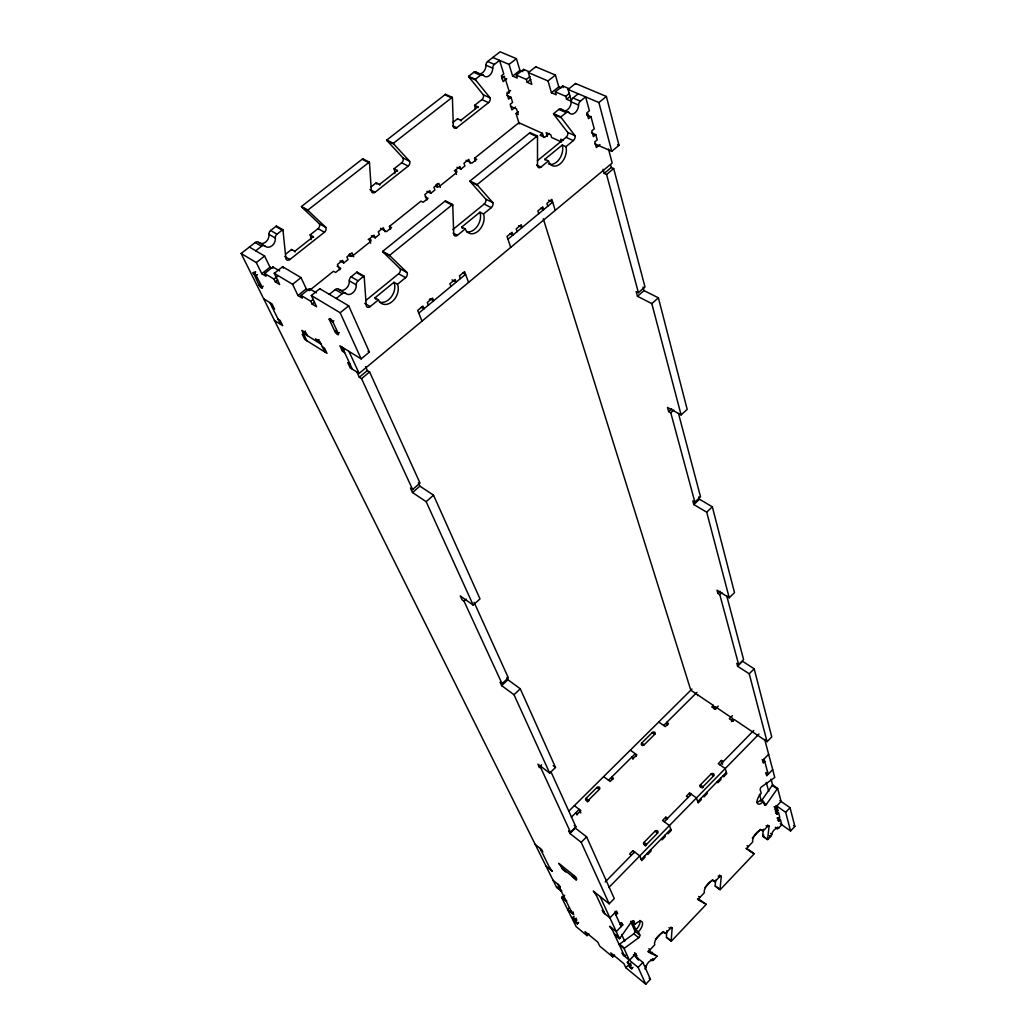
<?xml version="1.0" encoding="UTF-8"?>
<svg xmlns="http://www.w3.org/2000/svg" width="1036" height="1036" viewBox="0 0 1036 1036"><rect width="100%" height="100%" fill="white"/><g stroke="black" fill="none" stroke-linecap="round" stroke-linejoin="round"><path stroke-width="1.5" d="M666.821 930.665L666.381 937.062L671.198 940.895L672.118 928.075L670.901 927.116M715.682 880.121L715.151 885.78L720.007 889.458L721.263 876.443L719.424 875.07M763.415 829.266L762.651 835.832L767.559 839.354L769.113 826.171L767.572 825.07M619.955 938.176L615.021 934.161A2.383 1.088 -52.1 0 1 614.581 934.679L619.515 938.707A2.383 1.075 -52.1 0 0 619.955 938.176L631.584 921.626A2.383 1.075 -52.4 0 1 633.682 921.043L635.107 924.306A8.262 3.704 -52.5 0 1 642.346 922.26A8.262 3.704 -52.5 0 1 638.409 931.83L639.808 935.016A2.344 1.049 -52.4 0 1 638.694 937.735L624.527 948.134A2.357 1.049 -52.1 0 0 624.06 948.562L629.461 960.294L635.767 953.69L634.55 952.693M774.876 806.578L777.363 808.326L775.912 809.854L775.291 807.575L781.118 801.475L777.66 788.409L772.636 784.925A2.24 0.984 -55.5 0 0 772.221 785.405L761.253 801.048A2.24 0.984 -55.2 0 1 760.968 801.32M759.453 794.301L760.968 799.701L763.493 801.475L764.464 804.959A2.253 0.984 -55.2 0 0 766.264 804.571L777.259 788.901A2.24 0.984 -55.5 0 1 777.66 788.409M253.25 272.442L259.039 285.107A2.797 0.79 51.2 0 0 261.603 288.086A2.797 0.79 51.2 0 0 262.173 287.024L263.183 286.221M614.568 954.959L612.729 956.888L610.813 952.861L623.944 963.713L625.822 967.715L645.765 984.2L650.427 979.279L642.877 962.431L633.385 954.674M780.289 823.698L790.572 830.976L794.871 826.417L790.041 807.692L779.875 800.595M644.91 969.01L645.117 968.802A2.292 0.997 -52.2 0 0 646.27 966.601A4.571 1.981 -52.3 0 1 648.588 962.198A4.571 1.981 -52.3 0 1 652.084 960.476A2.279 0.984 -52.4 0 0 653.833 959.621L657.07 956.202L648.627 950.517M777.932 817.844L780.393 819.58L781.792 824.76L778.774 827.945A2.189 0.932 -55.1 0 1 777.207 828.645A4.377 1.865 -55 0 0 774.086 830.03A4.377 1.865 -55 0 0 771.781 834.356A2.201 0.932 -54.9 0 1 770.629 836.518L767.585 839.73L762.69 836.207L763.83 835.016M638.28 959.88L636.337 956.642M775.537 813.092L777.078 814.192L778.528 812.664L776.055 810.929M631.83 968.712L629.642 964.011L627.35 962.043L630.419 967.844L631.792 968.789L632.957 967.378M656.876 955.982L648.976 952.382A2.305 1.01 -52.4 0 1 650.09 949.727L654.739 944.845A8.029 3.509 -52.7 0 1 658.611 935.534A8.029 3.509 -52.7 0 1 665.552 933.488L670.162 928.644A2.279 0.997 -52.9 0 1 672.118 928.075M706.06 904.156L698.73 900.116A2.266 0.984 -53.5 0 1 699.857 897.461L704.376 892.708A7.899 3.432 -53.7 0 1 708.313 883.41A7.899 3.432 -53.7 0 1 714.905 881.662L719.398 876.935A2.24 0.971 -53.9 0 1 721.263 876.443M746.542 848.445L753.975 853.664L747.176 849.222A2.227 0.958 -54.6 0 1 748.316 846.58L752.719 841.944A7.77 3.354 -54.8 0 1 756.707 832.659A7.77 3.354 -54.8 0 1 762.975 831.183L767.352 826.586A2.214 0.945 -55 0 1 769.113 826.171M780.393 819.58L778.955 821.095L778.347 818.867L779.797 817.352L778.528 812.664M645.765 984.2L638.137 967.417L642.877 962.431M651.048 953.599L652.266 952.317M790.572 830.976L785.664 812.289L790.041 807.692M628.554 961.045L627.376 962.276L629.784 964.27L630.963 963.027M635.625 956.875L636.7 955.749L635.767 953.69M625.822 967.715L627.674 965.772M631.74 968.479L629.331 966.497L630.898 964.866M636.661 958.559L637.554 957.627M777.078 814.192L776.469 811.926L777.919 810.411L777.363 808.326M629.396 966.627L630.846 965.086M655.555 939.497L663.118 931.558L665.552 933.488M705.089 887.528L712.457 879.81L714.905 881.662M752.304 838.007L760.502 829.409L762.975 831.183M625.796 955.075L624.604 956.306L611.305 927.634M620.163 924.41L621.794 922.726L622.778 924.915L616.265 931.662L609.66 926.288L612.315 929.81M772.688 769.606L766.679 775.834L766.031 773.426L767.534 771.859M564.672 895.311L562.108 897.085A2.292 1.114 -51.7 0 0 561.629 897.5L576.145 926.663L587.011 935.637L588.849 933.747M768.647 754.299L762.548 760.579L763.221 763.053L764.736 761.473L762.159 759.712M615.902 915.008L617.547 913.299L616.537 911.058L609.919 917.883L603.25 912.483L602.201 910.23L603.871 911.576M609.181 903.806L614.27 898.575L586.622 836.868L575.343 828.088L569.929 833.488L581.196 842.32L609.181 903.806L593.278 891.051L596.05 894.728M767.08 741.685L771.755 736.894L754.182 668.816L742.527 661.279L737.58 666.213L749.222 673.788L767.08 741.685L734.278 719.541L732.737 721.108L729.305 718.79L732.4 715.669M576.353 918.129L575.187 919.32L577.402 923.931L575.239 922.079L572.869 917.365L575.187 919.32L572.895 917.43L574.061 916.251M576.884 919.838L575.032 921.729L577.311 923.607L578.476 922.428M575.135 921.923L576.547 920.382M608.896 887.463L758.987 734.032M577.376 923.736L578.528 922.558M641.232 859.479L670.771 829.24M697.707 801.657L726.378 772.325M644.534 856.099L645.014 857.277L641.711 860.67L639.769 855.891L632.931 850.647L629.616 854.027L631.325 855.335M667.521 818.427L665.811 817.145L662.548 820.473L669.424 825.588L671.224 830.445L667.961 833.786L667.508 832.568M700.919 798.38L701.333 799.611L698.122 802.9L696.464 797.953L689.549 792.954L686.324 796.231L688.046 797.487M723.167 761.667L721.432 760.463L718.272 763.687L725.226 768.544L726.754 773.581L723.594 776.819L723.206 775.563M573.348 912.056L572.183 913.247L557.744 884.071M605.179 881.999L634.641 851.955M654.985 831.209L644.016 842.397A1.813 1.554 -22.2 0 0 644.068 844.638A1.813 1.554 -22.2 0 0 646.581 844.34L657.562 833.138A1.813 1.554 -21.2 0 0 657.497 830.911A1.813 1.554 -21.2 0 0 654.985 831.209L657.562 833.138M664.257 821.742L691.271 794.198M711.007 774.073L700.362 784.925A1.787 1.515 -17.5 0 0 700.465 787.075A1.787 1.515 -17.5 0 0 702.965 786.777L713.61 775.912A1.787 1.502 -16.7 0 0 713.506 773.775A1.787 1.502 -16.7 0 0 711.007 774.073L713.61 775.912M720.007 764.892L753.742 730.497M646.14 845.298L645.454 845.998L644.016 842.397L646.581 844.34M702.266 787.982L702.926 787.308M568.764 908.287L567.586 909.466L573.711 914.503L571.147 911.149M731.455 721.613L733.514 719.528M543.265 218.725L690.805 690.196L713.312 705.387L711.771 706.94L715.138 709.22L718.233 706.112M581.196 842.32L586.622 836.868M749.222 673.788L754.182 668.816M569.929 833.488L568.712 830.872L570.499 832.258L575.925 826.845L550.867 771.6M737.58 666.213L736.803 663.338L738.642 664.529L743.602 659.582L726.702 595.713M568.79 811.175L691.983 689.031M596.904 787.541L586.065 798.303A1.774 1.476 -24.2 0 0 586.065 800.439A1.774 1.476 -24.2 0 0 588.5 800.155L599.339 789.367A1.761 1.463 -23.4 0 0 599.339 787.243A1.761 1.463 -23.4 0 0 596.904 787.541L599.339 789.367M652.291 732.569L641.763 743.006A1.748 1.437 -20.1 0 0 641.802 745.065A1.748 1.437 -20.1 0 0 644.224 744.767L654.752 734.304A1.735 1.425 -19.4 0 0 654.7 732.258A1.735 1.425 -19.4 0 0 652.291 732.569L654.752 734.304M571.367 817.171L579.228 809.362L580.833 812.975M608.508 780.263L635.223 753.716L636.169 756.202M663.662 725.459L696.943 692.372M588.331 801.268L589.005 800.595M570.499 832.258L541.129 768.505L539.277 767.093L537.917 764.154L549.702 773.141L555.516 767.456L520.279 688.798L507.912 679.745L506.889 677.505M738.642 664.529L719.787 594.599L717.87 593.408L717.003 590.196L729.227 597.798L734.511 592.631L712.341 506.811L699.468 499.261L698.821 496.827M539.277 767.093L541.595 764.84M717.87 593.408L719.968 591.362M719.787 594.599L721.898 592.553M549.702 773.141L514.011 694.729L520.279 688.798M729.227 597.798L706.694 512.16L712.341 506.811M514.011 694.729L501.67 685.625L500.116 682.271L502.059 683.708L508.326 677.803L474.099 602.33M706.694 512.16L693.835 504.584L692.838 500.932L694.871 502.123L700.53 496.801L678.476 413.429M501.67 685.625L507.912 679.745M693.835 504.584L699.468 499.261M502.059 683.708L464.063 601.217L462.03 599.779L460.269 595.946L473.219 605.102L480.005 598.899L433.527 495.195L419.891 486.13L418.363 482.776M694.871 502.123L670.784 412.768L668.66 411.59L667.534 407.446L681.105 414.931L687.179 409.375L658.378 297.824L644.004 290.585L643.058 286.998M668.66 411.59L671.678 408.831M464.063 601.217L466.317 599.171M670.784 412.768L673.814 410.01M473.219 605.102L426.146 501.67L433.527 495.195M681.105 414.931L651.812 303.587L658.378 297.824M426.146 501.67L412.535 492.553L410.476 488.085L412.613 489.523L420.007 483.074L369.593 371.937L367.34 370.538L365.566 366.627M651.812 303.587L637.464 296.309L636.169 291.53L638.422 292.67L645.001 286.933L613.688 168.57L611.292 167.482L610.554 164.724M412.535 492.553L419.891 486.13M637.464 296.309L644.004 290.585M356.902 372.041L359.298 377.246L361.551 378.658L369.593 371.937M603.069 169.256L604.195 173.4L606.578 174.488L613.688 168.57M349.948 363.986L347.707 362.587L350.142 367.819L359.116 373.426L612.185 163.028L608.469 148.977M359.298 377.246L367.34 370.538M604.195 173.4L611.292 167.482M344.638 352.525L342.385 351.126L339.899 345.791L361.163 358.896L369.399 352.059L348.692 305.84L319.787 288.72L311.331 295.506L316.589 306.76L312.082 304.04L310.774 301.243L301.062 295.402L309.427 288.707L316.381 292.838M594.729 143.771L611.745 151.347L618.997 145.338L606.384 96.465L575.511 83.489L568.078 89.459L571.38 101.321L566.55 99.249L565.734 96.296L555.335 91.841L562.703 85.949L568.647 88.474M418.764 313.118L465.578 274.333L462.924 272.895M507.951 239.212L552.693 202.137L548.627 200.181M342.385 351.126L344.716 349.21M599.961 144.574L596.335 147.565L594.793 141.854L597.215 139.86L595.804 134.602L591.439 132.686M595.804 134.602L593.369 136.597L591.802 130.834L594.25 128.827L590.973 116.679L587.295 115.1M335.871 330.536L334.835 331.378A2.888 0.868 50.6 0 0 337.49 334.473A2.888 0.868 50.6 0 0 338.241 333.462L339.29 332.608M329.318 294.366L335.263 289.575A3.82 2.836 -62 0 1 338.772 289.342A7.653 5.672 -62.5 0 0 345.726 288.876A7.653 5.672 -62.5 0 0 349.313 280.834A3.82 2.81 -62.7 0 1 351.113 276.806L356.993 272.067L363.973 276.068A3.833 2.81 -62.9 0 1 364.206 276.975L366.265 306.021A3.781 2.745 -61.9 0 0 370.228 306.552L378.438 299.844A13.157 9.479 -62.6 0 0 392.035 301.748A13.157 9.479 -62.6 0 0 397.474 284.291L405.581 277.661A3.755 2.694 -63.5 0 0 407.148 272.662L390.145 256.009A3.82 2.758 -64.3 0 1 389.691 255.27L382.66 251.385L445.402 200.829L452.564 204.468A3.794 2.668 -66.4 0 1 452.758 205.387L453.755 234.628A3.73 2.603 -65.5 0 0 457.42 235.314L465.281 228.878A13.002 8.987 -65.9 0 0 477.894 231.326A13.002 8.987 -65.9 0 0 483.514 213.999L491.271 207.653A3.717 2.551 -66.6 0 0 492.877 202.693L477.57 185.327A3.781 2.616 -67.4 0 1 477.169 184.576L469.968 181.028L530.031 132.634L537.334 135.949A3.755 2.525 -68.9 0 1 537.49 136.881L537.516 166.265A3.691 2.46 -68 0 0 540.921 167.094L548.445 160.93A12.885 8.495 -68.3 0 0 560.139 163.856A12.885 8.495 -68.3 0 0 565.915 146.672L573.348 140.598A3.678 2.409 -68.8 0 0 575.006 135.664L561.24 117.677A3.743 2.473 -69.6 0 1 560.89 116.913L553.548 113.675L558.857 109.402A3.73 2.46 -69.7 0 1 561.784 109.492A7.459 4.921 -69.9 0 0 567.611 109.648A7.459 4.921 -69.9 0 0 571.212 101.891A3.717 2.435 -70 0 1 572.999 98.006L578.256 93.771M332.789 321.639A2.227 0.673 50.8 0 0 331.87 320.279L331.507 319.878A3.393 1.023 50.8 0 0 329.474 318.583L329.228 318.674A2.227 0.673 50.8 0 0 329.344 319.554L334.835 331.378L338.241 333.462L332.776 321.639L333.825 320.784M587.593 116.162L587.205 114.737L588.124 113.986M590.973 116.679L588.513 118.687L586.92 112.807L589.38 110.8L585.638 96.905L580.38 101.152A3.73 2.435 -69.8 0 0 578.58 105.05A7.485 4.908 -69.8 0 1 574.954 112.846A7.485 4.908 -69.8 0 1 569.14 112.691A3.743 2.46 -69.5 0 0 566.213 112.613L558.857 109.402M365.76 300.531L398.614 273.763A3.743 2.694 -63.6 0 0 400.155 268.764L383.113 252.124A3.807 2.771 -64.4 0 1 382.66 251.385M452.849 229.565L484.136 204.092A3.704 2.551 -66.7 0 0 485.729 199.132L470.37 181.779A3.768 2.616 -67.5 0 1 469.968 181.028M537.438 160.671L566.07 137.335A3.665 2.409 -68.9 0 0 567.715 132.427L553.897 114.452A3.73 2.473 -69.7 0 1 553.548 113.675M319.062 339.588L316.757 341.466L315.514 338.837L319.852 341.543L324.825 351.981M375.68 299.158A13.131 9.479 -62.7 0 1 374.98 297.824L393.991 282.31L397.474 284.291M462.354 228.412A12.976 8.987 -66 0 1 461.732 227.052L479.94 212.186L483.514 213.999M545.065 159.971A12.859 8.508 -68.4 0 1 544.832 159.259L562.276 145.027L565.915 146.672M329.357 319.567L330.406 318.712M311.331 295.506L340.171 312.768L348.692 305.84M568.078 89.459L598.899 102.538L606.384 96.465M336.247 298.472L342.204 293.654A3.833 2.836 -61.9 0 1 345.7 293.408A7.679 5.672 -62.4 0 0 352.667 292.929A7.679 5.672 -62.4 0 0 356.28 284.861A3.833 2.81 -62.6 0 1 358.08 280.821L363.973 276.068M389.691 255.27L452.564 204.468M477.169 184.576L537.334 135.949M560.89 116.913L566.213 112.613M543.68 137.477L542.45 133.359L540.08 135.263L544.625 137.322L549.352 133.502M305.49 331.054L303.121 332.97L321.095 344.159M310.774 301.243L313.17 299.313M565.734 96.296L569.411 93.331M312.082 304.04L314.478 302.111M566.55 99.249L570.24 96.283M306.28 288.837L301.01 277.609L282.621 266.718L274.255 273.323L292.605 284.304L297.941 295.519L306.28 288.837L309.337 290.663M437.568 183.631L436.545 184.434L437.529 187.127M558.767 86.869L555.425 75.058L535.729 66.783L528.373 72.598L548.031 80.938L551.424 92.748L558.767 86.869L561.136 87.879M309.751 290.248L333.475 271.238L335.599 272.455L340.753 268.324L337.14 266.239M339.976 260.826L343.771 262.989L348.044 259.57L346.892 256.915L352.007 252.823L353.729 256.786M371.341 235.742L375.174 237.84L379.383 234.473L378.282 231.805L383.32 227.765L384.952 231.753M390.507 229.073L389.432 226.418L420.966 201.165L423.128 202.279L428.062 198.329L425.174 196.853M426.923 191.297L430.808 193.279L434.9 190.002L433.903 187.296L438.811 183.372L440.287 187.412M456.967 167.275L460.878 169.192L464.918 165.967L463.973 163.248L468.803 159.376L470.202 163.442M475.472 160.956L474.553 158.249L518.894 122.727L542.45 133.359M519.282 123.983L516.045 113.546L518.401 111.668M292.605 284.304L301.01 277.609M515.501 107.045L511.952 109.881L510.217 104.299L512.6 102.409L510.994 97.254L506.98 95.48M548.031 80.938L555.425 75.058M279.616 270.953L272.934 266.977L264.672 273.491L273.983 279.098L277.544 276.288M529.357 71.821L523.633 69.386L516.342 75.136L526.34 79.422L529.992 76.534M273.983 279.098L275.33 281.883L277.7 280.005M526.34 79.422L527.207 82.336L530.859 79.448M510.994 97.254L508.611 99.145L506.85 93.499L510.593 90.533M556.63 887.438A2.318 1.14 -51.7 0 0 557.057 886.933L561.719 890.74A2.318 1.127 -51.7 0 1 561.292 891.245L556.63 887.438L241.129 253.483L255.18 242.528A3.665 2.875 -63.1 0 1 258.676 242.385A7.33 5.75 -63.7 0 0 265.604 242.1A7.33 5.75 -63.7 0 0 268.971 234.356A3.652 2.849 -64 0 1 270.642 230.484L276.379 226.029L282.776 229.668A3.665 2.862 -64.2 0 1 283.035 230.575L285.91 258.883A3.613 2.784 -63 0 0 289.886 259.492L324.41 232.232A3.6 2.732 -64.7 0 0 325.822 227.402L308.352 210.787A3.652 2.81 -65.7 0 1 307.873 210.075L301.437 206.514L362.73 158.78L369.282 162.108A3.626 2.707 -68.1 0 1 369.502 163.015L371.38 191.479A3.574 2.642 -67 0 0 375.071 192.23L408.184 166.084A3.561 2.59 -68.2 0 0 409.647 161.292L393.771 144.056A3.613 2.655 -69.2 0 1 393.343 143.318L386.739 140.067L445.519 94.289L452.227 97.332A3.6 2.564 -70.7 0 1 452.408 98.252L453.354 126.819A3.548 2.512 -69.7 0 0 456.798 127.7L488.578 102.603A3.535 2.46 -70.5 0 0 490.093 97.85L475.692 80.057A3.6 2.512 -71.4 0 1 475.317 79.306L468.57 76.34L473.763 72.3A3.574 2.512 -71.5 0 1 476.715 72.429A7.161 4.999 -71.8 0 0 482.569 72.714A7.161 4.999 -71.8 0 0 485.949 65.229A3.574 2.486 -71.8 0 1 487.632 61.487L500.077 51.8L516.407 58.663L519.917 70.357L522.779 71.575M260.049 284.304L259.039 285.107L262.173 287.024L255.141 273.659A3.289 0.932 51.3 0 0 253.263 272.468M253.25 273.452L255.296 271.846M502.512 79.293L502.071 77.894L503.885 76.47M255.75 271.963L253.419 273.789L256.565 275.705M502.188 78.244L504.597 76.353M256.397 275.369L257.42 274.553M506.358 78.645L505.451 79.358L509.246 91.595A2.642 1.165 54.4 0 1 508.948 93.085A2.642 1.165 54.4 0 1 507.2 92.23M506.759 78.762L503.146 81.611L501.359 75.848L503.781 73.944L499.572 60.36L494.418 64.387A3.587 2.473 -71.7 0 0 492.722 68.143A7.187 4.999 -71.7 0 1 489.329 75.641A7.187 4.999 -71.7 0 1 483.462 75.382A3.587 2.499 -71.4 0 0 480.523 75.239L473.763 72.3M285.845 253.988L291.556 249.495L294.729 251.321A12.574 9.635 -63.8 0 0 295.079 252.007M311.072 239.627A12.561 9.635 -63.9 0 0 310.114 234.874L318.013 228.658A3.587 2.732 -64.9 0 0 319.412 223.841L301.903 207.239A3.639 2.81 -65.9 0 1 301.437 206.514M370.771 187.115L376.262 182.789L379.5 184.473A12.445 9.143 -67.5 0 0 379.811 185.159M394.82 173.569A12.419 9.156 -67.6 0 0 394.056 168.777L401.631 162.807A3.548 2.59 -68.3 0 0 403.095 158.029L387.166 140.805A3.613 2.655 -69.3 0 1 386.739 140.067M452.615 122.662L457.536 118.79L460.852 120.331A12.341 8.664 -70.1 0 0 461.124 121.031M475.226 109.311A12.328 8.676 -70.2 0 0 474.617 105.335L481.895 99.611A3.522 2.46 -70.7 0 0 483.385 94.872L468.945 77.091A3.587 2.512 -71.6 0 1 468.57 76.34M241.129 253.483L256.293 262.561L261.758 273.698L270.007 267.197L271.872 268.311M492.773 57.485L509.077 64.4L512.652 76.081L519.917 70.357M294.729 251.321L313.299 236.674A12.574 9.635 -63.8 0 1 313.584 237.399M379.5 184.473L397.319 170.422A12.445 9.143 -67.5 0 1 397.565 171.16M460.852 120.331L477.946 106.85A12.341 8.664 -70.1 0 1 478.166 107.589M256.293 262.561L264.594 256.047L270.007 267.197M509.077 64.4L516.407 58.663M255.724 250.79L261.538 246.257A3.678 2.875 -63 0 1 265.022 246.102A7.356 5.75 -63.6 0 0 271.963 245.804A7.356 5.75 -63.6 0 0 275.33 238.047A3.665 2.849 -63.9 0 1 277.026 234.162L282.776 229.668M307.873 210.075L369.282 162.108M393.343 143.318L452.227 97.332M475.317 79.306L480.523 75.239M624.06 948.562L619.165 944.56A2.357 1.062 -52.1 0 1 619.645 944.133L633.799 933.773A2.344 1.049 -52.4 0 0 634.913 931.066L630.574 921.276M502.369 76.703L502.175 76.819A2.033 0.906 54.7 0 0 502.071 77.894M487.632 61.487L494.418 64.387M572.999 98.006L580.38 101.152M512.652 76.081L517.223 78.05L516.342 75.136M527.207 82.336L531.844 84.33L528.373 72.598M551.424 92.748L556.177 94.781L555.335 91.841M485.949 65.229L492.722 68.143M571.212 101.891L578.58 105.05M476.715 72.429L483.462 75.382M561.784 109.492L569.14 112.691M468.945 77.091L475.692 80.057M553.897 114.452L561.24 117.677M617.573 144.716L618.997 145.338M510.437 106.255L516.563 108.987L518.272 114.543L516.045 113.546M483.385 94.872L490.093 97.85M567.715 132.427L575.006 135.664M481.895 99.611L488.578 102.603M566.07 137.335L573.348 140.598M563.351 140.378L560.748 139.213L561.551 141.984L551.579 137.477L550.764 134.719L546.192 132.66L547.319 136.454M474.617 105.335L477.946 106.85M452.408 98.252L445.7 95.195A3.587 2.564 -70.9 0 0 445.519 94.289M537.49 136.881L530.186 133.566A3.743 2.525 -69.1 0 0 530.031 132.634M544.832 159.259L548.445 160.93M452.823 125.835L456.798 127.7M536.583 165.061L540.921 167.094M474.553 158.249L476.741 159.298L471.924 163.157L466.096 160.347M540.818 208.236L543.654 209.622L542.799 206.85L537.852 210.956L538.72 213.714M387.166 140.805L393.771 144.056M470.37 181.779L477.57 185.327M403.095 158.029L409.647 161.292M485.729 199.132L492.877 202.693M401.631 162.807L408.184 166.084M484.136 204.092L491.271 207.653M518.609 225.667L522.144 227.454L521.25 224.695L516.239 228.839L517.145 231.598M394.056 168.777L397.319 170.422M510.152 233.618L512.962 235.055L512.056 232.31L507.018 236.467L510.709 247.397M369.502 163.015L362.95 159.673A3.613 2.707 -68.3 0 0 362.73 158.78M452.758 205.387L445.597 201.748A3.768 2.668 -66.6 0 0 445.402 200.829M461.732 227.052L465.281 228.878M369.878 189.51L375.071 192.23M453.185 233.087L457.42 235.314M389.432 226.418L391.582 227.57L386.558 231.598L380.458 228.296M451.955 279.875L456.125 282.155L455.102 279.448L449.922 283.734L450.958 286.441M301.903 207.239L308.352 210.787M383.113 252.124L390.145 256.009M698.005 898.665L706.241 904.389L671.25 941.258L666.433 937.412M319.412 223.841L325.822 227.402M400.155 268.764L407.148 272.662M318.013 228.658L324.41 232.232M398.614 273.763L405.581 277.661M310.114 234.874L313.299 236.674M421.263 307.187L424.022 308.767L422.934 306.073L417.676 310.437L422.028 321.121M283.035 230.575L276.638 226.923A3.652 2.862 -64.3 0 0 276.379 226.029M364.206 276.975L357.226 272.986A3.82 2.823 -63 0 0 356.993 272.067M270.642 230.484L277.026 234.162M351.113 276.806L358.08 280.821M268.971 234.356L275.33 238.047M349.313 280.834L356.28 284.861M374.98 297.824L378.438 299.844M284.822 256.527L289.886 259.492M364.698 303.315L370.228 306.552M258.676 242.385L265.022 246.102M338.772 289.342L345.7 293.408M255.18 242.528L261.538 246.257M335.263 289.575L342.204 293.654M249.391 247.047L264.594 256.047M261.758 273.698L266.019 276.262L264.672 273.491M275.33 281.883L279.668 284.499L274.255 273.323M297.941 295.519L302.382 298.187L301.062 295.402M329.513 319.904L332.932 321.976M368.065 351.243L369.399 352.059M263.662 298.769L271.976 303.898L274.579 309.181L272.507 307.886M278.101 319.217L280.186 320.5L282.737 325.68L274.488 320.525M304.403 335.599L302.266 334.265L304.791 339.458L327.013 353.354L324.527 348.148L322.351 346.788M731.61 719.813L733.32 720.965L732.582 718.388L715.008 706.526L715.785 709.116M765.928 772.714L768.194 774.28L764.076 759.012M772.221 785.405L777.259 788.901M658.728 722.001L665.306 726.612L668.44 723.491L666.783 722.338L667.65 724.889M775.925 805.464L785.664 812.289M774.047 806.707L775.291 807.575M776.365 809.31L777.919 810.411M774.669 808.974L775.912 809.854M762.509 801.929L766.264 804.571M775.226 811.058L776.469 811.926M793.589 825.511L794.871 826.417M777.117 818L778.347 818.867M777.725 820.227L778.955 821.095M777.544 827.078L778.774 827.945M775.368 827.324L777.207 828.645M766.109 825.705L767.352 826.586M770.551 833.488L771.781 834.356M644.224 744.767L641.763 743.006L642.683 745.519M702.965 786.777L700.362 784.925L701.191 787.412M769.398 835.651L770.629 836.518M630.328 750.168L636.868 754.894L633.682 758.067L632.038 756.876L632.983 759.375M747.073 845.674L748.316 846.58M749.235 850.349L754.13 853.91L720.046 889.833L715.19 886.156M745.946 848.329L747.176 849.222M603.638 776.624L610.139 781.468L613.364 778.269L611.732 777.052L612.729 779.512M718.168 876.016L719.398 876.935M553.159 765.669L555.516 767.456M588.5 800.155L586.065 798.303L587.645 801.942M698.627 896.528L699.857 897.461M697.513 899.183L698.73 900.116M574.384 805.632L580.846 810.605L577.57 813.869L575.951 812.612L577.026 815.034M574.151 825.459L575.925 826.845M668.945 927.686L670.162 928.644M633.89 921.146A8.249 3.717 -52.4 0 0 632.633 922.325L635.107 924.306M535.236 844.457L541.647 849.598L542.812 851.955L541.206 850.673M561.447 866.925L558.676 863.273L575.705 876.935L576.819 879.279L575.161 877.945M562.004 868.09L575.705 879.098M615.047 911.292L617.547 913.299M632.633 922.325L635.949 929.849L638.409 931.83M634.913 931.066L639.808 935.016M620.305 922.908L622.778 924.915M633.799 933.773L638.694 937.735M549.676 867.779L552.382 871.328L546.063 866.225M648.873 948.743L650.09 949.727M647.772 951.398L648.976 952.382M652.628 958.637L653.833 959.621M650.88 959.491L652.084 960.476M553.056 880.263L559.31 885.353L560.398 887.554L558.831 886.285M634.576 954.014L636.7 955.749M562.108 897.085L566.744 900.88A2.292 1.101 -51.7 0 0 566.265 901.294L561.629 897.5M619.645 944.133L624.527 948.134M637.257 958.688L638.474 959.673M645.065 965.617L646.27 966.601M623.659 954.247L622.04 952.926L622.999 954.985L638.137 967.417M649.158 978.243L650.427 979.279M612.729 956.888L599.792 946.205L597.837 942.164L585.016 931.584L587.011 935.637M269.891 302.616L280.665 324.385M540.041 848.316L550.802 870.059M306.902 340.779L301.864 330.367L306.151 333.022L307.42 335.651M560.295 864.568L562.574 869.269L565.85 871.898L565.28 870.732M272.934 266.977L273.362 267.845M572.403 876.456L576.262 880.276L574.035 875.588M282.621 266.718L283.294 268.13M309.427 288.707L309.842 289.575M342.152 347.177L352.382 369.217M594.975 892.41L604.907 913.83M348.951 351.372L359.116 373.426M361.551 378.658L412.613 489.523M600.064 896.49L619.515 938.707M319.787 288.72L320.111 289.433M340.171 312.768L361.163 358.896M621.6 934.42L624.747 941.31M614.879 912.768L621.16 926.598M339.795 269.723L337.464 264.465L342.605 260.347L343.771 262.989M351.126 256.319L349.974 253.678A2.616 1.593 -22.4 0 0 349.65 256.112A2.616 1.593 -22.4 0 0 353.159 255.478L370.111 241.893A2.603 1.58 -22 0 0 370.797 239.808A2.603 1.58 -22 0 0 368.22 239.445M370.668 243.201L368.997 239.225L374.061 235.172L375.174 237.84M632.931 850.647L633.915 853.029M428.386 305.141L427.311 302.447L432.556 298.109L433.618 300.803L430.16 298.86A2.72 1.722 -21.3 0 1 429.318 299.391M647.293 853.275L647.759 854.467L651.048 851.1L650.582 849.908M661.525 838.707L661.978 839.911L665.241 836.57L664.788 835.353M426.897 199.883L424.877 194.522L429.81 190.572L430.808 193.279M460.424 278.593L459.414 275.874L464.568 271.613L468.57 282.427M665.811 817.145L666.705 819.593M456.513 174.411L455.076 170.357L459.932 166.472L460.878 169.192M689.549 792.954L690.39 795.428M703.586 795.648L704.001 796.891L707.187 793.615L706.785 792.372M717.404 781.507L717.793 782.763L720.965 779.512L720.577 778.269M547.772 206.216L546.917 203.444L551.851 199.365L555.205 210.399M697.435 694.664L697.733 695.635M721.432 760.463L722.597 764.244M713.312 705.387L714.464 709.259M523.633 69.386L523.957 70.487M535.729 66.783L535.949 67.521M562.703 85.949L563.17 87.607M575.511 83.489L575.718 84.24M766.239 782.309L768.738 791.439M771.095 779.214L772.739 785.314M606.578 174.488L638.422 292.67M764.723 739.471L774.76 777.44A2.266 0.997 -55.6 0 1 774.319 777.829L761.369 786.971A2.279 1.01 -55.4 0 0 760.204 789.73L761.188 793.278A7.925 3.497 -55.3 0 0 757.109 802.822A7.925 3.497 -55.3 0 0 763.493 801.475M598.899 102.538L611.745 151.347M457.795 119.503A12.328 8.676 -70.2 0 1 457.536 118.79M376.923 184.136A12.419 9.156 -67.6 0 1 376.262 182.789M291.906 250.168A12.561 9.635 -63.9 0 1 291.556 249.495M586.881 113.973A2.085 0.997 53.8 0 1 587.205 114.737M502.382 76.729A3.095 1.386 54.6 0 1 504.377 77.661L504.7 78.024A2.033 0.906 54.6 0 1 505.451 79.358M760.968 799.701A7.912 3.497 -55.3 0 1 756.876 802.369M639.937 920.434A8.249 3.717 -52.4 0 1 635.949 929.849M393.991 282.31A13.131 9.479 -62.7 0 1 391.427 296.723A13.131 9.479 -62.7 0 1 379.5 302.123M479.94 212.186A12.976 8.987 -66 0 1 477.363 226.185A12.976 8.987 -66 0 1 466.446 231.74M562.276 145.027A12.859 8.508 -68.4 0 1 559.181 159.35A12.859 8.508 -68.4 0 1 548.497 163.921M454.286 170.72A2.538 1.515 -19.8 0 1 456.669 171.16A2.538 1.515 -19.8 0 1 456.034 173.064L439.795 186.079A2.551 1.528 -20.2 0 1 436.583 186.83A2.551 1.528 -20.2 0 1 436.104 184.874"/></g></svg>
